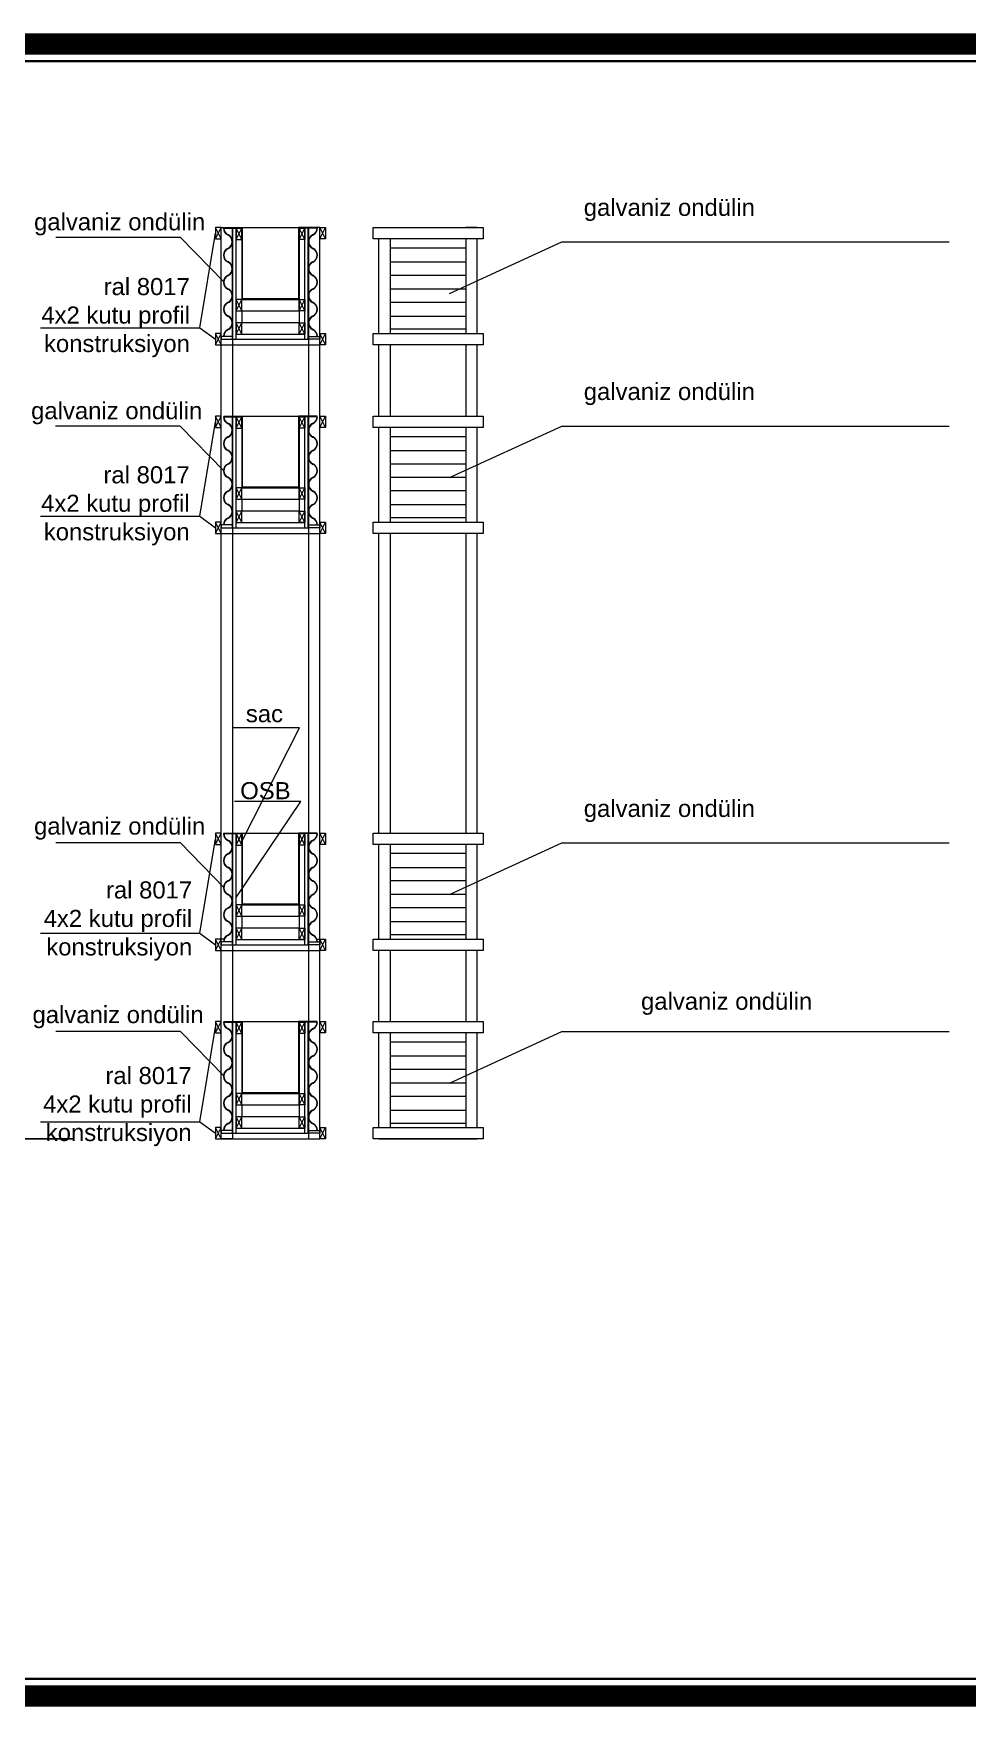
# Model space of a CAD drawing. Header units: millimetres. Extents: x 54215 to 67697, y 23496 to 56611.
# Drawn here: x 57820 to 58148, y 31476 to 32063 of the extents above; entities that cross this region are included whole.
import ezdxf

# ---------------------------------------------------------------- set-up
doc = ezdxf.new("R2010")
doc.units = ezdxf.units.MM
doc.layers.add('no3_ahsap kesit on', color=7, linetype='Continuous', lineweight=20, true_color=0xfca103)
for name, color, linetype, lineweight in [('no3_duvar kaplama', 8, 'Continuous', 0), ('no3_kutu profil gorunus', 8, 'Continuous', 0), ('no3_kutuprofil kesit', 74, 'Continuous', 18), ('no3_lejand', 255, 'Continuous', 13), ('no3_yazı duvar', 152, 'Continuous', 0)]:
    doc.layers.add(name, color=color, linetype=linetype, lineweight=lineweight)
doc.styles.get("Standard").update_dxf_attribs({"font": 'arial.ttf'})

# ---------------------------------------------------------------- blocks, each defined once
blk = doc.blocks.new('ondulin saksı')
at = {"layer": 'no3_ahsap kesit on'}
for p, q in [((57175, 26944.38), (57175, 26983.38)), ((57176.2, 26944.38), (57176.2, 26983.38)), ((57200.4, 26944.38), (57200.4, 26983.38)), ((57201.6, 26944.38), (57201.6, 26983.38)), ((57175, 26944.38), (57201.6, 26944.38)), ((57176.2, 26946.18), (57198.79, 26946.18)), ((57176.2, 26946.18), (57200.4, 26946.18))]:
    blk.add_line(p, q, dxfattribs=at)
at = {"layer": 'no3_duvar kaplama'}
for p, q in [((57171.93, 26983.38), (57171.8, 26983.38)), ((57173.29, 26980.99), (57173.47, 26980.9)), ((57173.34, 26981.1), (57173.52, 26981.01)), ((57203.27, 26981.1), (57203.09, 26981.01)), ((57203.32, 26980.99), (57203.14, 26980.9)), ((57173.47, 26976.35), (57173.29, 26976.26)), ((57173.47, 26971.4), (57173.29, 26971.49)), ((57173.52, 26976.24), (57173.34, 26976.15)), ((57173.52, 26971.51), (57173.34, 26971.6)), ((57203.09, 26976.24), (57203.27, 26976.15)), ((57203.09, 26971.51), (57203.27, 26971.6)), ((57203.14, 26976.35), (57203.32, 26976.26)), ((57203.14, 26971.4), (57203.32, 26971.49)), ((57173.47, 26966.85), (57173.29, 26966.76)), ((57173.52, 26966.74), (57173.34, 26966.65)), ((57203.09, 26966.74), (57203.27, 26966.65)), ((57203.14, 26966.85), (57203.32, 26966.76)), ((57173.47, 26961.9), (57173.29, 26961.99)), ((57173.52, 26962.01), (57173.34, 26962.1)), ((57203.09, 26962.01), (57203.27, 26962.1)), ((57203.14, 26961.9), (57203.32, 26961.99)), ((57173.47, 26957.35), (57173.29, 26957.26)), ((57173.52, 26957.24), (57173.34, 26957.15)), ((57203.09, 26957.24), (57203.27, 26957.15)), ((57203.14, 26957.35), (57203.32, 26957.26)), ((57173.47, 26952.4), (57173.29, 26952.49)), ((57173.47, 26947.85), (57173.29, 26947.76)), ((57173.52, 26952.51), (57173.34, 26952.6)), ((57173.52, 26947.74), (57173.34, 26947.65)), ((57203.09, 26952.51), (57203.27, 26952.6)), ((57203.09, 26947.74), (57203.27, 26947.65)), ((57203.14, 26952.4), (57203.32, 26952.49)), ((57203.14, 26947.85), (57203.32, 26947.76))]:
    blk.add_line(p, q, dxfattribs=at)
for centre, radius, start, end in [((57174.47, 26983.38), 2.66, 180, 243.67418), ((57174.47, 26983.38), 2.54, 180, 243.67418), ((57202.14, 26983.38), 2.54, 296.32582, 0), ((57202.14, 26983.38), 2.66, 296.32582, 0), ((57172.34, 26978.63), 2.54, 296.32582, 63.67418), ((57172.34, 26978.63), 2.66, 296.32582, 63.67418), ((57204.27, 26978.63), 2.66, 116.32582, 243.67418), ((57204.27, 26978.63), 2.54, 116.32582, 243.67418), ((57174.47, 26973.88), 2.66, 116.32582, 243.67418), ((57174.47, 26973.88), 2.54, 116.32582, 243.67418), ((57172.34, 26969.13), 2.54, 296.32582, 63.67418), ((57172.34, 26969.13), 2.66, 296.32582, 63.67418), ((57204.27, 26969.13), 2.66, 116.32582, 243.67418), ((57204.27, 26969.13), 2.54, 116.32582, 243.67418), ((57202.14, 26973.88), 2.54, 296.32582, 63.67418), ((57202.14, 26973.88), 2.66, 296.32582, 63.67418), ((57174.47, 26964.38), 2.66, 116.32582, 243.67418), ((57174.47, 26964.38), 2.54, 116.32582, 243.67418), ((57202.14, 26964.38), 2.54, 296.32582, 63.67418), ((57202.14, 26964.38), 2.66, 296.32582, 63.67418), ((57172.34, 26959.63), 2.54, 296.32582, 63.67418), ((57172.34, 26959.63), 2.66, 296.32582, 63.67418), ((57204.27, 26959.63), 2.66, 116.32582, 243.67418), ((57204.27, 26959.63), 2.54, 116.32582, 243.67418), ((57174.47, 26954.88), 2.66, 116.32582, 243.67418), ((57174.47, 26954.88), 2.54, 116.32582, 243.67418), ((57202.14, 26954.88), 2.54, 296.32582, 63.67418), ((57202.14, 26954.88), 2.66, 296.32582, 63.67418), ((57174.47, 26945.38), 2.66, 116.32582, 180), ((57174.47, 26945.38), 2.54, 116.32582, 180), ((57172.34, 26950.13), 2.54, 296.32582, 63.67418), ((57172.34, 26950.13), 2.66, 296.32582, 63.67418), ((57204.27, 26950.13), 2.66, 116.32582, 243.67418), ((57204.27, 26950.13), 2.54, 116.32582, 243.67418), ((57202.14, 26945.38), 2.54, 0, 63.67418), ((57202.14, 26945.38), 2.66, 0, 63.67418)]:
    blk.add_arc(centre, radius, start, end, dxfattribs=at)
at = {"layer": 'no3_kutu profil gorunus'}
for p, q in [((57178.4, 26983.58), (57198.2, 26983.58)), ((57178.2, 26954.38), (57178.2, 26950.18)), ((57178.2, 26954.38), (57198.4, 26954.38))]:
    blk.add_line(p, q, dxfattribs=at)
blk.add_lwpolyline([(57204.68, 26983.38), (57198.4, 26983.38), (57198.4, 26950.18), (57178.4, 26950.18)], dxfattribs=at)
at = {"layer": 'no3_kutuprofil kesit'}
for p, q in [((57178.2, 26979.38), (57176.2, 26983.38)), ((57176.2, 26979.38), (57178.2, 26983.38)), ((57198.4, 26979.38), (57200.4, 26983.38)), ((57200.4, 26979.38), (57198.4, 26983.38)), ((57178.2, 26954.38), (57176.2, 26958.38)), ((57176.2, 26954.38), (57178.2, 26958.38)), ((57198.4, 26954.38), (57200.4, 26958.38)), ((57200.4, 26954.38), (57198.4, 26958.38)), ((57178.2, 26946.18), (57176.2, 26950.18)), ((57176.2, 26946.18), (57178.2, 26950.18)), ((57198.4, 26946.18), (57200.4, 26950.18)), ((57200.4, 26946.18), (57198.4, 26950.18))]:
    blk.add_line(p, q, dxfattribs=at)
for points in [[(57171.93, 26983.58), (57178.4, 26983.58), (57178.4, 26958.58), (57198.2, 26958.58)], [(57171.93, 26983.38), (57178.2, 26983.38), (57178.2, 26958.38), (57198.2, 26958.38)], [(57204.68, 26983.58), (57198.2, 26983.58), (57198.2, 26958.58), (57178.4, 26958.58)]]:
    blk.add_lwpolyline(points, dxfattribs=at)
for points in [[(57176.2, 26979.38), (57178.2, 26979.38), (57178.2, 26983.38), (57176.2, 26983.38)], [(57200.4, 26979.38), (57198.4, 26979.38), (57198.4, 26983.38), (57200.4, 26983.38)], [(57176.2, 26954.38), (57178.2, 26954.38), (57178.2, 26958.38), (57176.2, 26958.38)], [(57200.4, 26954.38), (57198.4, 26954.38), (57198.4, 26958.38), (57200.4, 26958.38)], [(57176.2, 26946.18), (57178.2, 26946.18), (57178.2, 26950.18), (57176.2, 26950.18)], [(57200.4, 26946.18), (57198.4, 26946.18), (57198.4, 26950.18), (57200.4, 26950.18)], [(57175, 26944.38), (57175, 26945.38), (57171, 26945.38), (57171, 26944.38)], [(57201.6, 26944.38), (57201.6, 26945.38), (57205.6, 26945.38), (57205.6, 26944.38)]]:
    blk.add_lwpolyline(points, close=True, dxfattribs=at)

msp = doc.modelspace()

# ---------------------------------------------------------------- linework, layer by layer
msp.add_line((57834.258, 31675.015), (57252.127, 31675.015))
msp.add_line((57834.258, 31675.015), (57252.127, 31675.015))
at = {"layer": 'no3_duvar kaplama'}
for p, q in [((57972.284, 31987.791), (57945.684, 31987.791)), ((57972.284, 31982.839), (57945.684, 31982.839)), ((57972.284, 31978.202), (57945.684, 31978.202)), ((57972.284, 31973.428), (57945.684, 31973.428)), ((57972.284, 31968.746), (57945.684, 31968.746)), ((57972.284, 31963.839), (57945.684, 31963.839)), ((57972.284, 31959.291), (57945.684, 31959.291)), ((57886.334, 31953.815), (57920.934, 31953.815)), ((57972.284, 31921.591), (57945.684, 31921.591)), ((57972.284, 31916.639), (57945.684, 31916.639)), ((57972.284, 31912.002), (57945.684, 31912.002)), ((57972.284, 31907.228), (57945.684, 31907.228)), ((57972.284, 31902.546), (57945.684, 31902.546)), ((57972.284, 31897.639), (57945.684, 31897.639)), ((57972.284, 31893.091), (57945.684, 31893.091)), ((57886.334, 31887.615), (57920.934, 31887.615)), ((57972.284, 31775.191), (57945.684, 31775.191)), ((57972.284, 31770.239), (57945.684, 31770.239)), ((57972.284, 31765.602), (57945.684, 31765.602)), ((57972.284, 31760.828), (57945.684, 31760.828)), ((57972.284, 31756.146), (57945.684, 31756.146)), ((57972.284, 31751.239), (57945.684, 31751.239)), ((57972.284, 31746.691), (57945.684, 31746.691)), ((57886.334, 31741.215), (57920.934, 31741.215)), ((57972.284, 31708.991), (57945.684, 31708.991)), ((57972.284, 31704.039), (57945.684, 31704.039)), ((57972.284, 31699.402), (57945.684, 31699.402)), ((57972.284, 31694.628), (57945.684, 31694.628)), ((57972.284, 31689.946), (57945.684, 31689.946)), ((57972.284, 31685.039), (57945.684, 31685.039)), ((57972.284, 31680.491), (57945.684, 31680.491)), ((57886.334, 31675.015), (57920.934, 31675.015)), ((57941.684, 31675.015), (57976.284, 31675.015))]:
    msp.add_line(p, q, dxfattribs=at)
for points in [[(57886.334, 31995.015), (57890.334, 31995.015), (57890.334, 31675.015), (57886.334, 31675.015)], [(57920.934, 31995.015), (57916.934, 31995.015), (57916.934, 31675.015), (57920.934, 31675.015)], [(57939.684, 31995.015), (57978.284, 31995.015), (57978.284, 31991.015), (57939.684, 31991.015)], [(57939.684, 31957.815), (57978.284, 31957.815), (57978.284, 31953.815), (57939.684, 31953.815)], [(57939.684, 31928.815), (57978.284, 31928.815), (57978.284, 31924.815), (57939.684, 31924.815)], [(57939.684, 31891.615), (57978.284, 31891.615), (57978.284, 31887.615), (57939.684, 31887.615)], [(57939.684, 31782.415), (57978.284, 31782.415), (57978.284, 31778.415), (57939.684, 31778.415)], [(57939.684, 31745.215), (57978.284, 31745.215), (57978.284, 31741.215), (57939.684, 31741.215)], [(57939.684, 31716.215), (57978.284, 31716.215), (57978.284, 31712.215), (57939.684, 31712.215)], [(57939.684, 31679.015), (57978.284, 31679.015), (57978.284, 31675.015), (57939.684, 31675.015)]]:
    msp.add_lwpolyline(points, close=True, dxfattribs=at)
for points in [[(57941.684, 31995.015), (57945.684, 31995.015)], [(57976.284, 31995.015), (57972.284, 31995.015)], [(57941.684, 31957.815), (57941.684, 31991.015)], [(57945.684, 31991.015), (57945.684, 31957.815)], [(57972.284, 31991.015), (57972.284, 31957.815)], [(57976.284, 31957.815), (57976.284, 31991.015)], [(57941.684, 31928.815), (57941.684, 31953.815)], [(57945.684, 31953.815), (57945.684, 31928.815)], [(57972.284, 31953.815), (57972.284, 31928.815)], [(57976.284, 31928.815), (57976.284, 31953.815)], [(57941.684, 31891.615), (57941.684, 31924.815)], [(57945.684, 31924.815), (57945.684, 31891.615)], [(57972.284, 31924.815), (57972.284, 31891.615)], [(57976.284, 31891.615), (57976.284, 31924.815)], [(57941.684, 31782.415), (57941.684, 31887.615)], [(57945.684, 31887.615), (57945.684, 31782.415)], [(57972.284, 31887.615), (57972.284, 31782.415)], [(57976.284, 31782.415), (57976.284, 31887.615)], [(57941.684, 31745.215), (57941.684, 31778.415)], [(57945.684, 31778.415), (57945.684, 31745.215)], [(57972.284, 31778.415), (57972.284, 31745.215)], [(57976.284, 31745.215), (57976.284, 31778.415)], [(57941.684, 31716.215), (57941.684, 31741.215)], [(57945.684, 31741.215), (57945.684, 31716.215)], [(57972.284, 31741.215), (57972.284, 31716.215)], [(57976.284, 31716.215), (57976.284, 31741.215)], [(57941.684, 31679.015), (57941.684, 31712.215)], [(57945.684, 31712.215), (57945.684, 31679.015)], [(57972.284, 31712.215), (57972.284, 31679.015)], [(57976.284, 31679.015), (57976.284, 31712.215)], [(57945.684, 31675.015), (57941.684, 31675.015)], [(57972.284, 31675.015), (57976.284, 31675.015)]]:
    msp.add_lwpolyline(points, dxfattribs=at)
at = {"layer": 'no3_kutuprofil kesit'}
for p, q in [((57886.334, 31995.015), (57884.334, 31995.015)), ((57884.334, 31995.015), (57884.334, 31991.015)), ((57886.334, 31991.015), (57884.334, 31995.015)), ((57884.334, 31991.015), (57886.334, 31995.015)), ((57920.934, 31995.015), (57922.934, 31995.015)), ((57920.934, 31991.015), (57922.934, 31995.015)), ((57922.934, 31991.015), (57920.934, 31995.015)), ((57922.934, 31995.015), (57922.934, 31991.015)), ((57886.334, 31957.815), (57884.334, 31957.815)), ((57884.334, 31957.815), (57884.334, 31953.815)), ((57886.334, 31957.815), (57884.334, 31957.815)), ((57884.334, 31957.815), (57884.334, 31953.815)), ((57886.334, 31953.815), (57884.334, 31957.815)), ((57884.334, 31953.815), (57886.334, 31957.815)), ((57920.934, 31957.815), (57922.934, 31957.815)), ((57920.934, 31957.815), (57922.934, 31957.815)), ((57920.934, 31953.815), (57922.934, 31957.815)), ((57922.934, 31953.815), (57920.934, 31957.815)), ((57922.934, 31957.815), (57922.934, 31953.815)), ((57922.934, 31957.815), (57922.934, 31953.815)), ((57886.334, 31928.815), (57884.334, 31928.815)), ((57884.334, 31928.815), (57884.334, 31924.815)), ((57886.334, 31928.815), (57884.334, 31928.815)), ((57884.334, 31928.815), (57884.334, 31924.815)), ((57886.334, 31924.815), (57884.334, 31928.815)), ((57884.334, 31924.815), (57886.334, 31928.815)), ((57920.934, 31928.815), (57922.934, 31928.815)), ((57920.934, 31928.815), (57922.934, 31928.815)), ((57920.934, 31924.815), (57922.934, 31928.815)), ((57922.934, 31924.815), (57920.934, 31928.815)), ((57922.934, 31928.815), (57922.934, 31924.815)), ((57922.934, 31928.815), (57922.934, 31924.815)), ((57886.334, 31891.615), (57884.334, 31891.615)), ((57884.334, 31891.615), (57884.334, 31887.615)), ((57886.334, 31891.615), (57884.334, 31891.615)), ((57884.334, 31891.615), (57884.334, 31887.615)), ((57886.334, 31887.615), (57884.334, 31891.615)), ((57884.334, 31887.615), (57886.334, 31891.615)), ((57920.934, 31891.615), (57922.934, 31891.615)), ((57920.934, 31891.615), (57922.934, 31891.615)), ((57920.934, 31887.615), (57922.934, 31891.615)), ((57922.934, 31887.615), (57920.934, 31891.615)), ((57922.934, 31891.615), (57922.934, 31887.615)), ((57922.934, 31891.615), (57922.934, 31887.615)), ((57886.334, 31782.415), (57884.334, 31782.415)), ((57884.334, 31782.415), (57884.334, 31778.415)), ((57886.334, 31782.415), (57884.334, 31782.415)), ((57884.334, 31782.415), (57884.334, 31778.415)), ((57886.334, 31778.415), (57884.334, 31782.415)), ((57884.334, 31778.415), (57886.334, 31782.415)), ((57920.934, 31782.415), (57922.934, 31782.415)), ((57920.934, 31782.415), (57922.934, 31782.415)), ((57920.934, 31778.415), (57922.934, 31782.415)), ((57922.934, 31778.415), (57920.934, 31782.415)), ((57922.934, 31782.415), (57922.934, 31778.415)), ((57922.934, 31782.415), (57922.934, 31778.415)), ((57886.334, 31745.215), (57884.334, 31745.215)), ((57884.334, 31745.215), (57884.334, 31741.215)), ((57886.334, 31745.215), (57884.334, 31745.215)), ((57884.334, 31745.215), (57884.334, 31741.215)), ((57886.334, 31741.215), (57884.334, 31745.215)), ((57884.334, 31741.215), (57886.334, 31745.215)), ((57887.334, 31745.215), (57885.334, 31745.215)), ((57919.934, 31745.215), (57921.934, 31745.215)), ((57920.934, 31745.215), (57922.934, 31745.215)), ((57920.934, 31745.215), (57922.934, 31745.215)), ((57920.934, 31741.215), (57922.934, 31745.215)), ((57922.934, 31741.215), (57920.934, 31745.215)), ((57922.934, 31745.215), (57922.934, 31741.215)), ((57922.934, 31745.215), (57922.934, 31741.215)), ((57886.334, 31716.215), (57884.334, 31716.215)), ((57884.334, 31716.215), (57884.334, 31712.215)), ((57886.334, 31716.215), (57884.334, 31716.215)), ((57884.334, 31716.215), (57884.334, 31712.215)), ((57886.334, 31712.215), (57884.334, 31716.215)), ((57884.334, 31712.215), (57886.334, 31716.215)), ((57920.934, 31716.215), (57922.934, 31716.215)), ((57920.934, 31716.215), (57922.934, 31716.215)), ((57920.934, 31712.215), (57922.934, 31716.215)), ((57922.934, 31712.215), (57920.934, 31716.215)), ((57922.934, 31716.215), (57922.934, 31712.215)), ((57922.934, 31716.215), (57922.934, 31712.215)), ((57886.334, 31679.015), (57884.334, 31679.015)), ((57884.334, 31679.015), (57884.334, 31675.015)), ((57886.334, 31679.015), (57884.334, 31679.015)), ((57884.334, 31679.015), (57884.334, 31675.015)), ((57886.334, 31675.015), (57884.334, 31679.015)), ((57884.334, 31675.015), (57886.334, 31679.015)), ((57920.934, 31679.015), (57922.934, 31679.015)), ((57920.934, 31679.015), (57922.934, 31679.015)), ((57920.934, 31675.015), (57922.934, 31679.015)), ((57922.934, 31675.015), (57920.934, 31679.015)), ((57922.934, 31679.015), (57922.934, 31675.015)), ((57922.934, 31679.015), (57922.934, 31675.015))]:
    msp.add_line(p, q, dxfattribs=at)
for points in [[(57884.334, 31991.015), (57886.334, 31991.015), (57886.334, 31995.015), (57884.334, 31995.015)], [(57922.934, 31991.015), (57920.934, 31991.015), (57920.934, 31995.015), (57922.934, 31995.015)], [(57884.334, 31953.815), (57886.334, 31953.815), (57886.334, 31957.815), (57884.334, 31957.815)], [(57922.934, 31953.815), (57920.934, 31953.815), (57920.934, 31957.815), (57922.934, 31957.815)], [(57884.334, 31924.815), (57886.334, 31924.815), (57886.334, 31928.815), (57884.334, 31928.815)], [(57922.934, 31924.815), (57920.934, 31924.815), (57920.934, 31928.815), (57922.934, 31928.815)], [(57884.334, 31887.615), (57886.334, 31887.615), (57886.334, 31891.615), (57884.334, 31891.615)], [(57922.934, 31887.615), (57920.934, 31887.615), (57920.934, 31891.615), (57922.934, 31891.615)], [(57884.334, 31778.415), (57886.334, 31778.415), (57886.334, 31782.415), (57884.334, 31782.415)], [(57922.934, 31778.415), (57920.934, 31778.415), (57920.934, 31782.415), (57922.934, 31782.415)], [(57884.334, 31741.215), (57886.334, 31741.215), (57886.334, 31745.215), (57884.334, 31745.215)], [(57922.934, 31741.215), (57920.934, 31741.215), (57920.934, 31745.215), (57922.934, 31745.215)], [(57884.334, 31712.215), (57886.334, 31712.215), (57886.334, 31716.215), (57884.334, 31716.215)], [(57922.934, 31712.215), (57920.934, 31712.215), (57920.934, 31716.215), (57922.934, 31716.215)], [(57884.334, 31675.015), (57886.334, 31675.015), (57886.334, 31679.015), (57884.334, 31679.015)], [(57922.934, 31675.015), (57920.934, 31675.015), (57920.934, 31679.015), (57922.934, 31679.015)]]:
    msp.add_lwpolyline(points, close=True, dxfattribs=at)
at = {"layer": 'no3_lejand', "color": 1, "const_width": 7.466}
msp.add_lwpolyline([(58460.835, 31479.446), (57024.058, 31479.446), (57024.058, 32059.446), (58460.835, 32059.446), (58460.835, 31743.827, -0.4142136), (58450.8, 31733.792), (58299.278, 31733.792, 0.4142136), (58295.264, 31729.778), (58295.264, 31632.243, 0.4142136), (58299.278, 31628.229), (58450.8, 31628.229, -0.4142136), (58460.835, 31618.195), (58460.835, 31479.446)], format="xyb", dxfattribs=at)
at = {"layer": 'no3_lejand', "color": 252, "const_width": 0.854}
msp.add_lwpolyline([(58454.814, 31743.827, -0.4142136), (58450.8, 31739.813), (58299.278, 31739.813, 0.4142136), (58289.243, 31729.778), (58289.243, 31632.243, 0.4142136), (58299.278, 31622.209), (58450.8, 31622.209, -0.4142136), (58454.814, 31618.195), (58454.814, 31485.467), (57030.078, 31485.467), (57030.078, 32053.425), (58454.814, 32053.425), (58454.814, 31743.827)], format="xyb", dxfattribs=at)
at = {"layer": 'no3_yazı duvar'}
for p, q in [((57878.851, 31959.852), (57884.334, 31993.015)), ((57878.851, 31893.652), (57884.334, 31926.815)), ((57878.851, 31747.252), (57884.334, 31780.415)), ((57878.851, 31681.052), (57884.334, 31714.215))]:
    msp.add_line(p, q, dxfattribs=at)
for points in [[(57887.385, 31975.82), (57872.083, 31991.55), (57828.25, 31991.55)], [(57966.5, 31971.88), (58005.917, 31989.996), (58142.019, 31989.996)], [(57822.817, 31959.852), (57878.851, 31959.852), (57884.334, 31955.815)], [(57887.26, 31909.615), (57871.957, 31925.345), (57828.125, 31925.345)], [(57966.5, 31907.228), (58005.917, 31925.345), (58142.019, 31925.345)], [(57822.817, 31893.652), (57878.851, 31893.652), (57884.334, 31889.615)], [(57893.734, 31779.656), (57913.866, 31819.331), (57890.629, 31819.331)], [(57891.534, 31759.804), (57914.259, 31793.447), (57891.023, 31793.447)], [(57887.385, 31763.215), (57872.083, 31778.945), (57828.25, 31778.945)], [(57966.5, 31760.828), (58005.917, 31778.945), (58142.019, 31778.945)], [(57822.817, 31747.252), (57878.851, 31747.252), (57884.334, 31743.215)], [(57887.385, 31697.015), (57872.083, 31712.745), (57828.25, 31712.745)], [(57966.5, 31694.628), (58005.917, 31712.745), (58142.019, 31712.745)], [(57822.817, 31681.052), (57878.851, 31681.052), (57884.334, 31677.015)]]:
    msp.add_lwpolyline(points, dxfattribs=at)

# ---------------------------------------------------------------- block references
for p in [(715.329, 5011.438), (715.329, 4945.238), (715.329, 4798.838), (715.329, 4732.638)]:
    msp.add_blockref('ondulin saksı', p)

# ---------------------------------------------------------------- texts
at = {"layer": 'no3_yazı duvar', "char_height": 6}
for s, insert, width, attachment_point in [('galvaniz ondülin', (58013.674, 32005.12), 143.81258, 1), ('galvaniz ondülin', (57880.709, 32000.058), 143.81258, 3), ('ral 8017 \\P4x2 kutu profil konstruksiyon', (57875.327, 31977.307), 53.97042, 3), ('galvaniz ondülin', (58013.674, 31940.468), 143.81258, 1), ('galvaniz ondülin', (57879.675, 31933.74), 143.81258, 3), ('ral 8017 \\P4x2 kutu profil konstruksiyon', (57875.262, 31911.216), 53.97042, 3), ('sac', (57908.039, 31827.332), 143.81258, 3), ('OSB', (57910.705, 31800.311), 143.81258, 3), ('galvaniz ondülin', (58013.674, 31794.068), 143.81258, 1), ('galvaniz ondülin', (57880.709, 31787.885), 143.81258, 3), ('ral 8017 \\P4x2 kutu profil konstruksiyon', (57876.138, 31765.449), 53.97042, 3), ('galvaniz ondülin', (58033.782, 31726.379), 143.81258, 1), ('galvaniz ondülin', (57880.164, 31721.685), 143.81258, 3), ('ral 8017 \\P4x2 kutu profil konstruksiyon', (57875.949, 31700.277), 53.97042, 3)]:
    msp.add_mtext(s, dxfattribs=dict(at, insert=insert, width=width, attachment_point=attachment_point))

doc.saveas('drawing.dxf')
